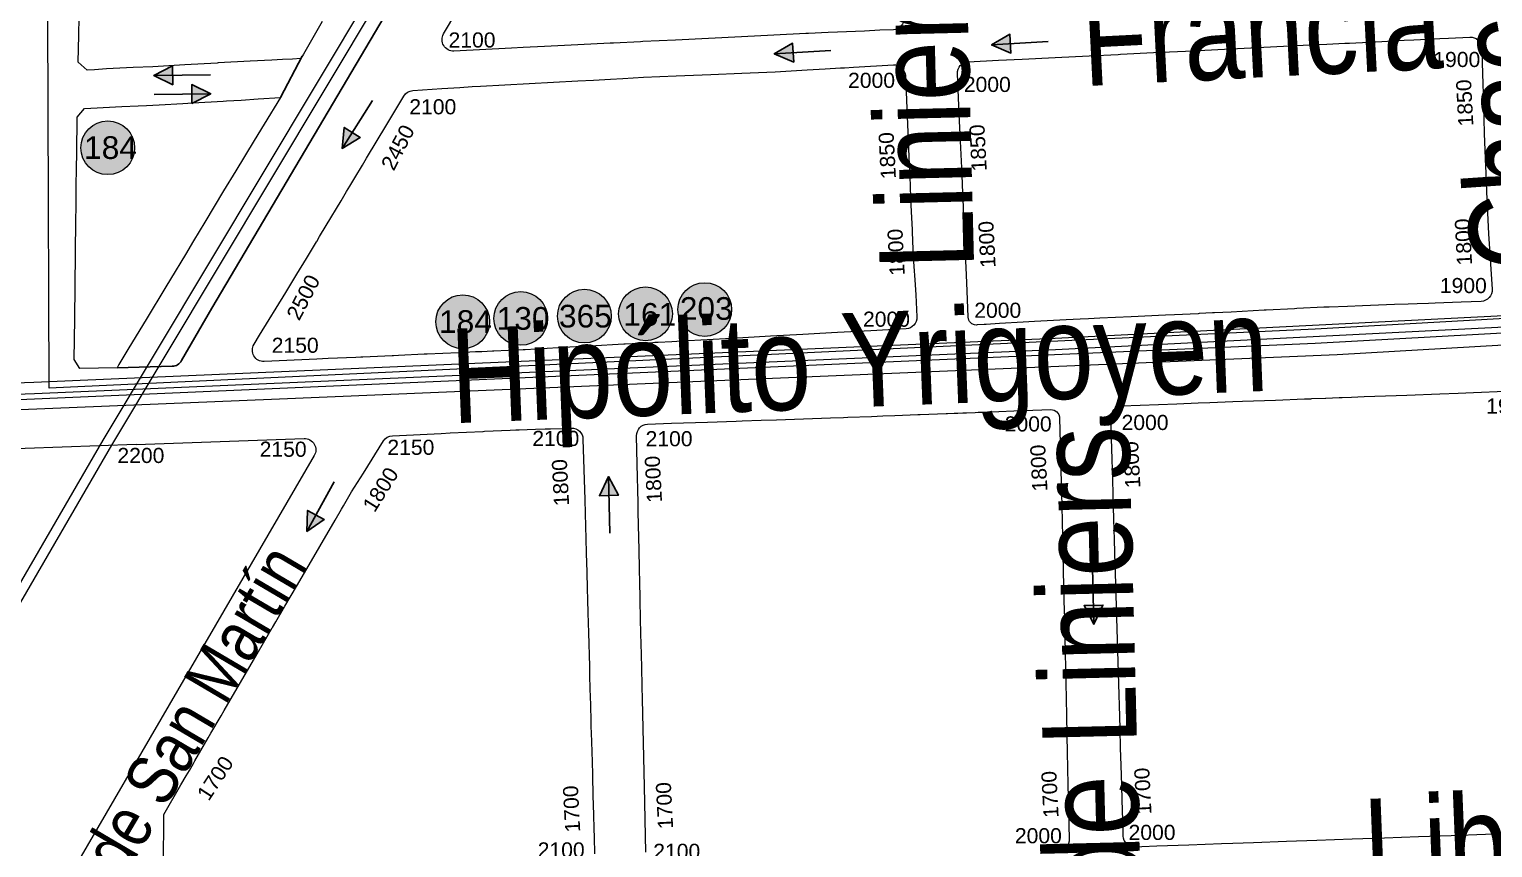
# Model space of a CAD drawing. Header units: millimetres. Extents: x 11558 to 23675, y 49449 to 61482.
# Drawn here: x 18738.4 to 19125.6, y 55321.9 to 55538.5 of the extents above; entities that cross this region are included whole.
import ezdxf

# ---------------------------------------------------------------- set-up
doc = ezdxf.new("R2010")
doc.units = ezdxf.units.MM
for name, color, linetype in [('0. plano base - nombres calles', 22, 'Continuous'), ('0. Plano Base - PLANO', 254, 'Continuous'), ('0. Plano base - sentido calles', 253, 'Continuous'), ('0. vias del tren', 252, 'VÍAS'), ('7. puesta en valor CC la lucila', 212, 'Continuous'), ('numeración', 7, 'Continuous')]:
    doc.layers.add(name, color=color, linetype=linetype)
for name, color, linetype, true_color in [('Linea 130 REGRESO', 7, 'Continuous', 0x7a5c00), ('Linea 161 ida', 7, 'Continuous', 0xd16b6b), ('Linea 184 REGRESO', 7, 'Continuous', 0x18f75b), ('Linea 19 Estación Carapachay', 7, 'Continuous', 0xa80000), ('Linea 203 IDA', 7, 'Continuous', 0xc2c200), ('Linea 365 IDA', 7, 'Continuous', 0xdb6e00)]:
    doc.layers.add(name, color=color, linetype=linetype, true_color=true_color)
doc.layers.get('7. puesta en valor CC la lucila').off()
doc.styles.get("Standard").update_dxf_attribs({"font": 'arial.ttf'})
doc.linetypes.add('VÍAS', pattern='A,0.15,[130,ltypeshp.shx,S=0.25,R=0,X=0,Y=0],0.15', length=0.3)

# ---------------------------------------------------------------- blocks, each defined once
blk = doc.blocks.new('MANZANAS')
at = {"layer": '0. Plano Base - PLANO', "color": 0, "linetype": 'VÍAS', "lineweight": 5, "ltscale": 4}
for points in [[(5638521.01, 6179852.54), (5638443.65, 6179752.06), (5638377.59, 6179651.23), (5638340.19, 6179582.84), (5638322.33, 6179538.74), (5638313.75, 6179517.56), (5638304.57, 6179494.88), (5638295.85, 6179465.56), (5638277.52, 6179391.47), (5638271.99, 6179354.9), (5638265.44, 6179267.8), (5638261.95, 6179205.01), (5638248.6, 6178985.17), (5638230.1, 6178585.9), (5638216.19, 6178231.93), (5638207.85, 6178052.52), (5638205.17, 6177994.89)], [(5638523.21, 6179851.07), (5638445.8, 6179750.53), (5638379.86, 6179649.87), (5638342.58, 6179581.7), (5638324.78, 6179537.75), (5638316.2, 6179516.57), (5638307.07, 6179494.01), (5638298.4, 6179464.87), (5638280.11, 6179390.95), (5638274.62, 6179354.6), (5638268.08, 6179267.63), (5638264.59, 6179204.86), (5638251.24, 6178985.03), (5638232.74, 6178585.79), (5638218.83, 6178231.82), (5638210.49, 6178052.39), (5638207.81, 6177994.74)]]:
    blk.add_lwpolyline(points, dxfattribs=at)
at = {"layer": '0. Plano Base - PLANO', "color": 0}
blk.add_lwpolyline([(5638263.29, 6179349.42), (5638274.46, 6179354.23, -0.57944), (5638278.62, 6179351.11), (5638276.65, 6179335.16), (5638270.51, 6179264.67), (5638267.52, 6179201.11), (5638258.1, 6179029.48), (5638257.41, 6179013.47, -0.261341), (5638255.87, 6179010.97), (5638243.11, 6179003.91)], format="xyb", dxfattribs=at)
at = {"layer": '0. Plano Base - PLANO', "color": 0, "linetype": 'Continuous', "lineweight": 5}
for points in [[(5638405.64, 6179179.59), (5638412.58, 6179183.64), (5638417.99, 6179186.79), (5638425.57, 6179191.22), (5638433.34, 6179195.76), (5638440, 6179199.65), (5638440.51, 6179199.94), (5638448.02, 6179204.33), (5638455.36, 6179208.61), (5638462.73, 6179212.92), (5638470.31, 6179217.34), (5638477.76, 6179221.69), (5638485.27, 6179226.08), (5638487.72, 6179227.5), (5638491.82, 6179229.9), (5638492.86, 6179230.5), (5638500.26, 6179234.82), (5638505.42, 6179237.84), (5638507.64, 6179239.14), (5638512.11, 6179241.74), (5638513.56, 6179242.59), (5638515.58, 6179243.77), (5638520.42, 6179246.6, -0.420255), (5638524.56, 6179245.48), (5638524.97, 6179244.74), (5638527.84, 6179239.6), (5638531.81, 6179232.47), (5638535.57, 6179225.75), (5638539.9, 6179218.06), (5638540.68, 6179216.72), (5638543.19, 6179212.34), (5638544.19, 6179210.6), (5638546.92, 6179205.88), (5638548.78, 6179202.65), (5638556.43, 6179190.09, -0.423186), (5638555.35, 6179185.92), (5638550.76, 6179183.31), (5638544.71, 6179179.88), (5638543.24, 6179179.04), (5638540.58, 6179177.53), (5638538.56, 6179176.38), (5638535.37, 6179174.57), (5638528.02, 6179170.39), (5638524.56, 6179168.43), (5638520.3, 6179166.01), (5638519.09, 6179165.31), (5638512.94, 6179161.74), (5638512.36, 6179161.4), (5638505.93, 6179157.61), (5638505.47, 6179157.34), (5638497.92, 6179152.88), (5638494.1, 6179150.66), (5638493.66, 6179150.41), (5638490.64, 6179148.65), (5638490.37, 6179148.49), (5638484.92, 6179145.34), (5638482.88, 6179144.15), (5638474.99, 6179139.58), (5638467.82, 6179135.42), (5638465.24, 6179133.92), (5638463.35, 6179132.83), (5638460.16, 6179130.98), (5638452.87, 6179126.7), (5638450.33, 6179125.18), (5638444.94, 6179121.96), (5638441.92, 6179120.14), (5638441.42, 6179119.84), (5638439.86, 6179118.9), (5638439.62, 6179118.75), (5638439.25, 6179118.61), (5638438.45, 6179118.54), (5638437.68, 6179118.78), (5638437.34, 6179119), (5638436.82, 6179119.61), (5638436.78, 6179119.67), (5638433.38, 6179125.59), (5638431.21, 6179129.37), (5638427.53, 6179135.76), (5638427.41, 6179135.96), (5638422.52, 6179144.47), (5638422.29, 6179144.87), (5638419.33, 6179149.99), (5638417.97, 6179152.35), (5638413.52, 6179160.04), (5638409.95, 6179166.19), (5638408.85, 6179168.09), (5638404.56, 6179175.49, -0.413252)], [(5638423.65, 6179109.31), (5638415.62, 6179104.57), (5638408.01, 6179100.07), (5638403.97, 6179097.68), (5638400.1, 6179095.39), (5638392.74, 6179091.04), (5638388.99, 6179088.82), (5638383.79, 6179085.75), (5638382.44, 6179084.95), (5638373.98, 6179079.95), (5638373.72, 6179079.79), (5638370.21, 6179077.72), (5638367.11, 6179075.89), (5638366.32, 6179075.42), (5638365.84, 6179075.13), (5638362.65, 6179073.25), (5638359.53, 6179071.4), (5638359.28, 6179071.26), (5638351.57, 6179066.7), (5638349.63, 6179065.55), (5638344.26, 6179062.38), (5638336.73, 6179057.92), (5638336.29, 6179057.67), (5638334.12, 6179056.41), (5638332.87, 6179055.69), (5638329.59, 6179053.79), (5638329.29, 6179053.62), (5638326.8, 6179052.18), (5638325.4, 6179051.37), (5638321.44, 6179049.08), (5638314.29, 6179044.94), (5638313.56, 6179044.52), (5638307.68, 6179041.12), (5638306.58, 6179040.48), (5638306.26, 6179040.3), (5638299.53, 6179036.41), (5638299.08, 6179036.15), (5638297.91, 6179035.47), (5638291.57, 6179031.8), (5638288.97, 6179030.3), (5638276.91, 6179023.32, -0.601478), (5638272.42, 6179026.13), (5638272.62, 6179028.94), (5638273.55, 6179042.17), (5638273.94, 6179047.82), (5638274.27, 6179052.67), (5638274.58, 6179057.82), (5638274.59, 6179057.94), (5638274.68, 6179059.41), (5638274.89, 6179062.84), (5638275.35, 6179070.47), (5638275.52, 6179073.29), (5638275.62, 6179074.9), (5638275.78, 6179077.52), (5638276.02, 6179081.45), (5638276.14, 6179083.52), (5638276.78, 6179093.94), (5638277.31, 6179102.68, -0.245714), (5638278.74, 6179105.06), (5638285.3, 6179109.05), (5638289.41, 6179111.55), (5638292.24, 6179113.27), (5638294.1, 6179114.4), (5638305.24, 6179120.96), (5638316.31, 6179127.46), (5638319.87, 6179129.58), (5638323.77, 6179131.88), (5638326.57, 6179133.55), (5638331.26, 6179136.33), (5638338.79, 6179140.69), (5638346.75, 6179145.24), (5638353.91, 6179149.33), (5638361.56, 6179153.73), (5638368.85, 6179158.07), (5638372.9, 6179160.48), (5638376.42, 6179162.57), (5638376.66, 6179162.72), (5638376.93, 6179162.88), (5638377.35, 6179163.13), (5638379.35, 6179164.32), (5638388.45, 6179169.74, -0.418271), (5638392.59, 6179168.66), (5638395.83, 6179163.02), (5638400.1, 6179155.61), (5638404.39, 6179148.16), (5638405.88, 6179145.57), (5638408.69, 6179140.7), (5638410.6, 6179137.38), (5638412.91, 6179133.38), (5638413.21, 6179132.85), (5638413.27, 6179132.75), (5638415.53, 6179128.87), (5638417.18, 6179126.03), (5638417.86, 6179124.91), (5638419.7, 6179121.86), (5638421.76, 6179118.45), (5638424.71, 6179113.41, -0.412951)]]:
    blk.add_lwpolyline(points, format="xyb", close=True, dxfattribs=at)
for points in [[(5638385.24, 6179182.15, -0.420526), (5638384.17, 6179177.99), (5638381.07, 6179176.2), (5638377.57, 6179174.18), (5638371.33, 6179170.57), (5638369.18, 6179169.33), (5638364.7, 6179166.74), (5638364.06, 6179166.37), (5638356.75, 6179162.11), (5638349.39, 6179157.82), (5638334.27, 6179149), (5638326.81, 6179144.64), (5638326.27, 6179144.32), (5638320.07, 6179140.69), (5638319.36, 6179140.27), (5638311.94, 6179135.93), (5638304.32, 6179131.47), (5638299.45, 6179128.63), (5638296.78, 6179127.07), (5638283.59, 6179119.38, -0.596014), (5638279.08, 6179122.12), (5638279.76, 6179135.49)], [(5638628.68, 6179065.39), (5638621.35, 6179061.24), (5638613.48, 6179056.78), (5638605.92, 6179052.5), (5638598.13, 6179048.09), (5638590.67, 6179043.88), (5638582.49, 6179039.25), (5638575.53, 6179035.31), (5638567.9, 6179030.99), (5638563.13, 6179028.29), (5638560.55, 6179026.83), (5638553.05, 6179022.59), (5638545.62, 6179018.38), (5638542.23, 6179016.46), (5638540.62, 6179015.55, -0.416105), (5638536.52, 6179016.7), (5638535.77, 6179018.03), (5638534.52, 6179020.29), (5638531.85, 6179025.08), (5638529.99, 6179028.41), (5638527.37, 6179033.11), (5638525.17, 6179037.05), (5638522.71, 6179041.48), (5638521.09, 6179044.37), (5638516.91, 6179051.89), (5638508.41, 6179067.13), (5638503.98, 6179075.09), (5638500.14, 6179081.97), (5638499.98, 6179082.26), (5638498.31, 6179085.25), (5638495.73, 6179089.87), (5638492.36, 6179095.93), (5638490.64, 6179099.02), (5638482.58, 6179113.48, -0.41166), (5638483.71, 6179117.55), (5638496.39, 6179124.76), (5638501.31, 6179127.56), (5638503.96, 6179129.06), (5638509.29, 6179132.1), (5638511.45, 6179133.33), (5638519.04, 6179137.64), (5638525.71, 6179141.44), (5638527.22, 6179142.29), (5638527.42, 6179142.41), (5638530.61, 6179144.22), (5638530.69, 6179144.27), (5638533.71, 6179145.99), (5638534.09, 6179146.2), (5638534.4, 6179146.38), (5638536.59, 6179147.63), (5638539.49, 6179149.28), (5638549.28, 6179154.85), (5638556.87, 6179159.16), (5638561.08, 6179161.56), (5638564.64, 6179163.58), (5638571.93, 6179167.73)], [(5638426.37, 6178954.71), (5638418.02, 6178969.95), (5638406.9, 6178990.22), (5638405.31, 6178993.12), (5638402.87, 6178997.58), (5638399.79, 6179003.19), (5638398.69, 6179005.19), (5638394.46, 6179012.91), (5638394.42, 6179012.99), (5638391.66, 6179018.02), (5638390.81, 6179019.56), (5638387.45, 6179025.7), (5638386.81, 6179026.86), (5638384.32, 6179031.41), (5638383.52, 6179032.86), (5638381.93, 6179035.76), (5638377.02, 6179044.73), (5638373.4, 6179051.33, -0.410666), (5638374.56, 6179055.38), (5638380.1, 6179058.51), (5638385.59, 6179061.61), (5638388.41, 6179063.2), (5638395.01, 6179066.92), (5638396.38, 6179067.7), (5638400.77, 6179070.17), (5638404.33, 6179072.18), (5638412.58, 6179076.83), (5638416.73, 6179079.18), (5638419.73, 6179080.87), (5638420.74, 6179081.44), (5638426.21, 6179084.55), (5638428.78, 6179086), (5638431.57, 6179087.59), (5638436.83, 6179090.59), (5638437.14, 6179090.76), (5638437.43, 6179090.93), (5638443.36, 6179094.3), (5638443.69, 6179094.49), (5638445.24, 6179095.37), (5638445.49, 6179095.52), (5638446.06, 6179095.84), (5638447.22, 6179096.5), (5638447.76, 6179096.81), (5638448.05, 6179096.98), (5638450.07, 6179098.12), (5638450.74, 6179098.51), (5638452.18, 6179099.32), (5638452.87, 6179099.72), (5638453.72, 6179100.2), (5638460.74, 6179104.2), (5638461.26, 6179104.5), (5638467.49, 6179108.08), (5638468.34, 6179108.3), (5638469.21, 6179108.2), (5638469.98, 6179107.8), (5638470.35, 6179107.38), (5638470.56, 6179107.14), (5638473.81, 6179101.22), (5638478.84, 6179092.08), (5638480.12, 6179089.75), (5638483.67, 6179083.29), (5638487.94, 6179075.53), (5638492.05, 6179068.06), (5638493.88, 6179064.74), (5638496.17, 6179060.58), (5638496.84, 6179059.36), (5638498.6, 6179056.14), (5638500.41, 6179052.82), (5638502.55, 6179048.91), (5638504.62, 6179045.13), (5638506.05, 6179042.52), (5638508.76, 6179037.57), (5638508.83, 6179037.44), (5638509.46, 6179036.28), (5638510.02, 6179035.27), (5638511.13, 6179033.23), (5638513.03, 6179029.75), (5638515.25, 6179025.71), (5638517.21, 6179022.13), (5638517.22, 6179022.1), (5638524.18, 6179009.42, -0.416552), (5638522.97, 6179005.33)], [(5638314.85, 6178892.46), (5638308.61, 6178904.7), (5638309.03, 6178913.74), (5638309.16, 6178916.55), (5638309.23, 6178918.17), (5638309.33, 6178920.29), (5638309.37, 6178921.09), (5638309.52, 6178924.28), (5638309.7, 6178928.13), (5638309.76, 6178929.56), (5638310.01, 6178934.88), (5638310.09, 6178936.52), (5638310.81, 6178951.88), (5638311.3, 6178961.74), (5638311.31, 6178961.92), (5638311.39, 6178963.66), (5638311.62, 6178968.38), (5638311.95, 6178974.95), (5638312.52, 6178986.64), (5638312.92, 6178994.73), (5638313.08, 6178998.1), (5638313.13, 6178999.11), (5638313.34, 6179003.38), (5638313.8, 6179009.23), (5638314.59, 6179019.21, -0.246152), (5638316.07, 6179021.56), (5638327.21, 6179028.04), (5638329.32, 6179029.26), (5638336.78, 6179033.6), (5638336.85, 6179033.64), (5638337.13, 6179033.8), (5638343, 6179037.21), (5638344.34, 6179037.99), (5638345.11, 6179038.42), (5638346.98, 6179039.46), (5638348.86, 6179040.51), (5638351.14, 6179041.78), (5638351.87, 6179042.19), (5638352.32, 6179042.44), (5638355.53, 6179044.24), (5638357.16, 6179045.15, -0.414915), (5638361.24, 6179043.99), (5638369.06, 6179029.92), (5638372.46, 6179023.8), (5638374.01, 6179021.01), (5638375.9, 6179017.62), (5638378.33, 6179013.24), (5638380.45, 6179009.43), (5638381.89, 6179006.83), (5638383.55, 6179003.84), (5638386.13, 6178999.2), (5638390.44, 6178991.44), (5638391.81, 6178988.97), (5638394.53, 6178984.07), (5638395.24, 6178982.79), (5638397.73, 6178978.33), (5638399.5, 6178975.13), (5638399.69, 6178974.8), (5638399.86, 6178974.48), (5638400.16, 6178973.94), (5638402.71, 6178969.36), (5638404.37, 6178966.37), (5638404.53, 6178966.09), (5638407.06, 6178961.52), (5638409.55, 6178957.05), (5638411.35, 6178953.82), (5638412.44, 6178951.86), (5638414.55, 6178948.07, -0.413666)], [(5638256.97, 6178988.26), (5638295.68, 6179010.12, -0.592736), (5638300.15, 6179007.34), (5638290.47, 6178807.33), (5638284.89, 6178666.03), (5638288.06, 6178665.88), (5638285.98, 6178618.64, -0.187987), (5638284.43, 6178615.12), (5638242.87, 6178591.35)]]:
    blk.add_lwpolyline(points, format="xyb", dxfattribs=at)
for points in [[(5638249.09, 6179110.23), (5638248.61, 6179100.31), (5638248.54, 6179098.91), (5638246.65, 6179097.81), (5638244.39, 6179096.5), (5638241.91, 6179095.03), (5638237.02, 6179092.14), (5638229.7, 6179087.82), (5638229.42, 6179087.65), (5638222.12, 6179083.3), (5638214.8, 6179078.92), (5638210.32, 6179076.38), (5638207.18, 6179074.6), (5638204.2, 6179072.8), (5638201.49, 6179071.16), (5638199.82, 6179070.15), (5638196.7, 6179070.93), (5638193.56, 6179077.32), (5638193.34, 6179077.77), (5638191.63, 6179081.25)], [(5638256.98, 6178988.27), (5638188.71, 6178949.58)]]:
    blk.add_lwpolyline(points, dxfattribs=at)
at = {"layer": '0. Plano Base - PLANO', "color": 0}
blk.add_lwpolyline([(5638248.54, 6179087.29), (5638248.57, 6179099.61)], dxfattribs=at)
at = {"layer": '0. Plano Base - PLANO', "color": 0, "linetype": 'Continuous', "lineweight": 5}
blk.add_lwpolyline([(5638243.11, 6179003.91), (5638234.48, 6178999.25), (5638232.06, 6179000.59), (5638227.2, 6179010.23), (5638223.28, 6179018.01), (5638219.42, 6179025.67), (5638215.43, 6179033.59), (5638213.91, 6179036.59), (5638211.58, 6179041.22), (5638209.04, 6179046.25), (5638207.67, 6179048.97), (5638206.49, 6179051.31), (5638204.21, 6179055.84), (5638203.86, 6179056.55), (5638203.16, 6179057.92), (5638203.86, 6179060.84), (5638205.28, 6179061.67), (5638212.41, 6179065.84), (5638216.16, 6179068.01), (5638218.04, 6179069.1), (5638220.94, 6179070.78), (5638226.37, 6179073.99), (5638228.64, 6179075.34), (5638235.51, 6179079.46), (5638236.27, 6179079.92), (5638239.62, 6179081.93), (5638243.44, 6179084.22), (5638248.54, 6179087.29), (5638247.96, 6179079.03), (5638247.61, 6179074), (5638246.95, 6179064.64), (5638246.52, 6179058.48), (5638245.94, 6179048.81), (5638245.6, 6179043.04), (5638245.35, 6179038.87), (5638244.86, 6179031.23), (5638244.71, 6179028.88), (5638244.04, 6179018.78), (5638243.46, 6179010.01), (5638243.11, 6179004.86)], close=True, dxfattribs=at)
blk = doc.blocks.new('365')
at = {"layer": 'Linea 365 IDA', "lineweight": 211, "true_color": 0xededed}
h = blk.add_hatch(color=7, dxfattribs=at)
h.dxf.hatch_style = 1
edge = h.paths.add_edge_path()
edge.add_arc((0, 0), 7.11, 0, 360)
at = {"layer": 'Linea 365 IDA', "lineweight": 9}
blk.add_circle((0, 0), 7.11, dxfattribs=at)
at = {"layer": 'Linea 365 IDA', "lineweight": 15, "insert": (-6.72, 2.99), "char_height": 6, "attachment_point": 1}
blk.add_mtext_dynamic_manual_height_columns('365', width=9.9737, gutter_width=12.5, heights=[0], dxfattribs=at)
blk = doc.blocks.new('130 vuelta')
at = {"layer": 'Linea 130 REGRESO', "lineweight": 211, "true_color": 0xededed}
h = blk.add_hatch(color=7, dxfattribs=at)
h.dxf.hatch_style = 1
edge = h.paths.add_edge_path()
edge.add_arc((0, 0), 7.11, 0, 360)
at = {"layer": 'Linea 130 REGRESO', "lineweight": 9}
blk.add_circle((0, 0), 7.11, dxfattribs=at)
at = {"layer": 'Linea 130 REGRESO', "lineweight": 211, "insert": (-6.36, 3.02), "char_height": 6, "attachment_point": 1}
blk.add_mtext_dynamic_manual_height_columns('130', width=7.0238, gutter_width=12.5, heights=[0], dxfattribs=at)
blk = doc.blocks.new('161 ida')
at = {"layer": 'Linea 161 ida', "lineweight": 211, "true_color": 0xededed}
h = blk.add_hatch(color=7, dxfattribs=at)
h.dxf.hatch_style = 1
edge = h.paths.add_edge_path()
edge.add_arc((0, 0), 7.11, 0, 360)
at = {"layer": 'Linea 161 ida', "lineweight": 9}
blk.add_circle((0, 0), 7.11, dxfattribs=at)
at = {"layer": 'Linea 161 ida', "lineweight": 15, "insert": (-5.85, 2.85), "char_height": 6, "attachment_point": 1}
blk.add_mtext_dynamic_manual_height_columns('161', width=16.4579, gutter_width=12.5, heights=[0], dxfattribs=at)
blk = doc.blocks.new('184 vuelta')
at = {"layer": 'Linea 184 REGRESO', "lineweight": 211, "true_color": 0xededed}
h = blk.add_hatch(color=7, dxfattribs=at)
h.dxf.hatch_style = 1
edge = h.paths.add_edge_path()
edge.add_arc((0, 0), 7.11, 0, 360)
at = {"layer": 'Linea 184 REGRESO', "lineweight": 9}
blk.add_circle((0, 0), 7.11, dxfattribs=at)
at = {"layer": 'Linea 184 REGRESO', "lineweight": 15, "insert": (-6.26, 3.05), "char_height": 6, "attachment_point": 1}
blk.add_mtext_dynamic_manual_height_columns('184', width=16.4579, gutter_width=12.5, heights=[0], dxfattribs=at)
blk = doc.blocks.new('203 ida')
at = {"layer": 'Linea 203 IDA', "lineweight": 211, "true_color": 0xededed}
h = blk.add_hatch(color=7, dxfattribs=at)
h.dxf.hatch_style = 1
edge = h.paths.add_edge_path()
edge.add_arc((0, 0), 7.11, 0, 360)
at = {"layer": 'Linea 203 IDA', "lineweight": 9}
blk.add_circle((0, 0), 7.11, dxfattribs=at)
at = {"layer": 'Linea 203 IDA', "lineweight": 15, "insert": (-6.59, 3.28), "char_height": 6, "attachment_point": 1}
blk.add_mtext_dynamic_manual_height_columns('203', width=16.4579, gutter_width=12.5, heights=[0], dxfattribs=at)

msp = doc.modelspace()

# ---------------------------------------------------------------- hatches: boundary and pattern name
at = {"layer": '0. Plano base - sentido calles', "linetype": 'Continuous', "lineweight": 25, "ltscale": 2, "true_color": 0x1a1a1a}
h = msp.add_hatch(color=250, dxfattribs=at)
h.dxf.hatch_style = 1
h.paths.add_polyline_path([(18992.99, 55534.37), (18998.13, 55532.18), (18997.98, 55534.68)])
h.paths.add_polyline_path([(18992.99, 55534.37), (18997.98, 55534.68), (18997.83, 55537.17)])
h = msp.add_hatch(color=250, dxfattribs=at)
h.dxf.hatch_style = 1
h.paths.add_polyline_path([(18935.49, 55532.01), (18940.63, 55529.81), (18940.48, 55532.31)])
h.paths.add_polyline_path([(18935.49, 55532.01), (18940.48, 55532.31), (18940.33, 55534.8)])
h = msp.add_hatch(color=250, dxfattribs=at)
h.dxf.hatch_style = 1
h.paths.add_polyline_path([(18771.3, 55526.23), (18776.34, 55523.8), (18776.3, 55526.3)])
h.paths.add_polyline_path([(18771.3, 55526.23), (18776.3, 55526.3), (18776.27, 55528.8)])
h = msp.add_hatch(color=250, dxfattribs=at)
h.dxf.hatch_style = 1
h.paths.add_polyline_path([(18786.37, 55521.42), (18781.34, 55523.86), (18781.37, 55521.36)])
h.paths.add_polyline_path([(18786.37, 55521.42), (18781.37, 55521.36), (18781.4, 55518.86)])
h = msp.add_hatch(color=250, dxfattribs=at)
h.dxf.hatch_style = 1
h.paths.add_polyline_path([(18821.14, 55506.97), (18825.93, 55509.85), (18823.82, 55511.19)])
h.paths.add_polyline_path([(18821.14, 55506.97), (18823.82, 55511.19), (18821.71, 55512.53)])
h = msp.add_hatch(color=250, dxfattribs=at)
h.dxf.hatch_style = 1
h.paths.add_polyline_path([(18891.62, 55420.12), (18889.23, 55415.07), (18891.73, 55415.12)])
h.paths.add_polyline_path([(18891.62, 55420.12), (18891.73, 55415.12), (18894.23, 55415.18)])
h = msp.add_hatch(color=250, dxfattribs=at)
h.dxf.hatch_style = 1
h.paths.add_polyline_path([(18811.81, 55405.6), (18816.4, 55408.78), (18814.2, 55409.98)])
h.paths.add_polyline_path([(18811.81, 55405.6), (18814.2, 55409.98), (18812.01, 55411.18)])
h = msp.add_hatch(color=250, dxfattribs=at)
h.dxf.hatch_style = 1
h.paths.add_polyline_path([(19020.06, 55381.06), (19022.45, 55386.11), (19019.95, 55386.06)])
h.paths.add_polyline_path([(19020.06, 55381.06), (19019.95, 55386.06), (19017.45, 55386)])

# ---------------------------------------------------------------- linework, layer by layer
at = {"layer": '0. Plano base - sentido calles', "color": 250, "linetype": 'Continuous', "lineweight": 25, "ltscale": 2, "true_color": 0x1a1a1a}
for points in [[(19007.96, 55535.28), (18992.99, 55534.37), (18997.83, 55537.17), (18998.13, 55532.18), (18992.99, 55534.37)], [(18950.46, 55532.91), (18935.49, 55532.01), (18940.33, 55534.8), (18940.63, 55529.81), (18935.49, 55532.01)], [(18786.3, 55526.42), (18771.3, 55526.23), (18776.27, 55528.8), (18776.34, 55523.8), (18771.3, 55526.23)], [(18771.37, 55521.23), (18786.37, 55521.42), (18781.4, 55518.86), (18781.34, 55523.86), (18786.37, 55521.42)], [(18829.19, 55519.63), (18821.14, 55506.97), (18821.71, 55512.53), (18825.93, 55509.85), (18821.14, 55506.97)], [(18891.95, 55405.12), (18891.62, 55420.12), (18894.23, 55415.18), (18889.23, 55415.07), (18891.62, 55420.12)], [(18819, 55418.76), (18811.81, 55405.6), (18812.01, 55411.18), (18816.4, 55408.78), (18811.81, 55405.6)], [(19019.73, 55396.05), (19020.06, 55381.06), (19017.45, 55386), (19022.45, 55386.11), (19020.06, 55381.06)]]:
    msp.add_lwpolyline(points, dxfattribs=at)
at = {"layer": '0. vias del tren', "color": 252, "lineweight": 13, "ltscale": 5}
for points in [[(19399.43, 56073.87), (19284.45, 56020.37), (19179.34, 55961.35), (19114.63, 55917.9), (19078.44, 55887), (19061.07, 55872.16), (19042.46, 55856.27), (19021.21, 55834.28), (18970.78, 55776.97), (18949.02, 55747.07), (18903.05, 55672.8), (18871, 55618.7), (18757.81, 55429.76), (18557.32, 55083.99), (18381.78, 54776.29), (18291.66, 54620.93), (18262.71, 54571.02)], [(19400.7, 56071.54), (19285.66, 56018.01), (19180.73, 55959.09), (19116.23, 55915.79), (19080.16, 55884.99), (19062.79, 55870.15), (19044.28, 55854.34), (19023.15, 55832.48), (18972.85, 55775.32), (18951.22, 55745.59), (18905.31, 55671.43), (18873.28, 55617.34), (18760.08, 55428.42), (18559.61, 55082.67), (18384.07, 54774.98), (18293.95, 54619.6), (18264.99, 54569.67)]]:
    msp.add_lwpolyline(points, dxfattribs=at)
at = {"layer": 'Linea 130 REGRESO', "lineweight": 15}
msp.add_lwpolyline([(19621.9, 54082.33), (19645.87, 54312.66), (19656.24, 54427.96), (19669.95, 54640.57), (19672.38, 54655.23), (19681.65, 54786.66), (19684.87, 54832.54), (19687.11, 54863.88), (19689.28, 54905.54), (19697.27, 55007.72), (19697.17, 55020.78), (19706.29, 55127.4), (19712.13, 55238.28), (19717.72, 55342.34), (19736.96, 55485.89), (19693.91, 55484.41), (19390.79, 55472.52), (19078.65, 55455.31), (18621.89, 55435.53), (18209.58, 55421.21)], dxfattribs=at)
at = {"layer": 'Linea 161 ida', "lineweight": 15}
msp.add_lwpolyline([(16504.39, 55350.09), (16762.29, 55364.74), (17062.45, 55378.79), (17084.77, 55376.27), (17515.13, 55391.58), (17623.42, 55395.64), (17645.71, 55395.3), (18184.43, 55416.85), (18538.83, 55429.74), (18802.47, 55440.6), (19084.4, 55452.47), (19289.36, 55464.37), (19421.19, 55470.36), (19715.9, 55482.59), (20019.37, 55493.89), (20327.97, 55507.15)], dxfattribs=at)
at = {"layer": 'Linea 184 REGRESO', "lineweight": 15}
msp.add_lwpolyline([(18925.72, 54068.75), (18922.92, 54234.62), (18918.46, 54436.58), (18911.58, 54637.9), (18907.37, 54799.57), (18905.84, 54856.34), (19338.26, 54867.96), (19412.79, 54869.99), (19406.06, 55113.31), (19396.81, 55329.57), (19392.8, 55476.76), (19078.64, 55459.12), (18743.66, 55443.55), (18743.13, 55591.1), (18726.44, 56046.68), (18224.33, 56024.77), (17468.49, 55994.84), (17081.69, 55981.68), (16780.07, 55969.7), (16774.1, 56072.01)], dxfattribs=at)
at = {"layer": 'Linea 203 IDA', "lineweight": 15}
msp.add_lwpolyline([(19744.21, 55492.06), (19622.86, 55486.57), (19346.46, 55475.21), (19130.28, 55462.73), (19009.8, 55456.7), (18739.59, 55445.01), (18377.02, 55432.17), (18077.56, 55421.91), (17805.12, 55411.01), (17559.76, 55403.32), (17500.02, 55400.09)], dxfattribs=at)
at = {"layer": 'Linea 365 IDA', "lineweight": 15}
msp.add_lwpolyline([(19748.03, 55489.23), (19622.99, 55483.57), (19346.61, 55472.21), (19130.44, 55459.73), (19009.94, 55453.7), (18739.71, 55442.02), (18377.12, 55429.18), (18077.67, 55418.91), (17805.23, 55408.01), (17559.89, 55400.32), (17500.18, 55397.1)], dxfattribs=at)

# ---------------------------------------------------------------- block references
at = {"layer": '0. Plano Base - PLANO', "color": 28, "lineweight": 5, "true_color": 0x0d0d0d, "rotation": 332.5463477508169}
msp.add_blockref('MANZANAS', (-7833237.48, -2828296.13), dxfattribs=at)
at = {"layer": '7. puesta en valor CC la lucila', "color": 250, "lineweight": 30, "rotation": 332.5463477508169}
msp.add_blockref('MANZANAS', (-7833237.48, -2828296.13), dxfattribs=at)
at = {"layer": 'Linea 130 REGRESO', "lineweight": 15}
msp.add_blockref('130 vuelta', (18868.4, 55461.97), dxfattribs=at)
at = {"layer": 'Linea 161 ida', "lineweight": 15}
msp.add_blockref('161 ida', (18901.41, 55463.2), dxfattribs=at)
at = {"layer": 'Linea 184 REGRESO', "lineweight": 15}
for p in [(18759.12, 55507.13), (18853.05, 55461.1)]:
    msp.add_blockref('184 vuelta', p, dxfattribs=at)
at = {"layer": 'Linea 19 Estación Carapachay', "color": 188, "lineweight": 15, "true_color": 0x0a090b}
msp.add_blockref('365', (18885.24, 55462.59), dxfattribs=at)
at = {"layer": 'Linea 203 IDA', "lineweight": 15}
msp.add_blockref('203 ida', (18917.09, 55464.33), dxfattribs=at)

# ---------------------------------------------------------------- texts
at = {"layer": '0. plano base - nombres calles', "color": 250, "lineweight": 15, "true_color": 0x1a1a1a, "attachment_point": 1}
for s, insert, char_height, rotation in [('{\\fArial Narrow|b0|i0|c0|p34;Chacabuco}', (19120.12, 55473.94), 25, 93.9191), ('{\\fArial Narrow|b0|i0|c0|p34;Liniers}', (18963.4, 55474.52), 25, 91.4248), ('{\\fArial Narrow|b0|i0|c0|p34;Francia}', (19016.11, 55548.39), 25, 2.8916), ('{\\fArial Narrow|b0|i0|c0|p34;Hipólito Yrigoyen}', (18849.28, 55459.2), 25, 2.2794), ('{\\fArial Narrow|b0|i0|c0|p34;Virrey Santiago de Liniers}', (19012.55, 55105.18), 25, 91.4248), ('{\\fArial Narrow|b0|i0|c0|p34;Remedio de Escalada de San Martín}', (18673.57, 55187.63), 13.3805, 59.4978), ('{\\fArial Narrow|b0|i0|c0|p34;Libertad}', (19090.9, 55334.77), 25, 2.2794)]:
    msp.add_mtext_dynamic_manual_height_columns(s, width=329.255, gutter_width=12.5, heights=[0], dxfattribs=dict(at, insert=insert, char_height=char_height, rotation=rotation))
at = {"layer": 'numeración', "color": 251, "true_color": 0x606162, "char_height": 4, "attachment_point": 1}
for s, insert in [('2100', (18849.3, 55537.66)), ('1900', (19109.88, 55532.5)), ('2000', (18955.02, 55526.98)), ('2000', (18985.65, 55525.9)), ('2100', (18838.92, 55519.99)), ('1900', (19111.61, 55472.68)), ('2000', (18988.41, 55466.14)), ('2000', (18958.97, 55463.78)), ('2150', (18802.51, 55456.88)), ('1900', (19123.87, 55440.81)), ('2000', (18996.47, 55436.07)), ('2000', (19027.39, 55436.45)), ('2100', (18871.47, 55432.23)), ('2100', (18901.44, 55432.15)), ('2200', (18761.68, 55427.72)), ('2150', (18799.32, 55429.37)), ('2150', (18833.12, 55429.88)), ('2000', (18999.16, 55327.1)), ('2000', (19029.24, 55327.98)), ('2100', (18872.89, 55323.34)), ('2100', (18903.47, 55322.97))]:
    msp.add_mtext_dynamic_manual_height_columns(s, width=16.0314, gutter_width=12.5, heights=[0], dxfattribs=dict(at, insert=insert))
for s, insert, rotation in [('1850', (19116.5, 55512.7), 92.9593), ('2450', (18831.24, 55502.63), 62.743), ('1850', (18987.73, 55500.8), 92.9593), ('1850', (18963.7, 55498.75), 92.9593), ('1800', (18966.04, 55473.19), 92.9593), ('1800', (18990.08, 55475.24), 92.9593), ('1800', (19116.16, 55475.91), 92.9593), ('2500', (18806.22, 55462.96), 62.743), ('1800', (19003.81, 55416.07), 92.9593), ('1800', (19028.4, 55416.95), 92.9593), ('1800', (18877.23, 55412.23), 92.9593), ('1800', (18901.81, 55413.12), 92.9593), ('1800', (18826.32, 55412.51), 58.0377), ('1700', (18782.48, 55336.23), 56.7397), ('1700', (19006.75, 55329.71), 92.9593), ('1700', (19031.34, 55330.59), 92.9593), ('1700', (18880.17, 55325.87), 92.9593), ('1700', (18904.75, 55326.76), 92.9593)]:
    msp.add_mtext_dynamic_manual_height_columns(s, width=16.0314, gutter_width=12.5, heights=[0], dxfattribs=dict(at, insert=insert, rotation=rotation))

doc.saveas('drawing.dxf')
